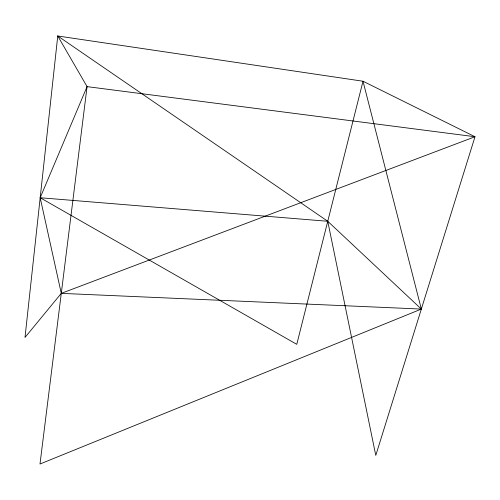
<?xml version="1.0" encoding="UTF-8"?>
<svg xmlns="http://www.w3.org/2000/svg" width="500" height="500" viewBox="0 0 500 500"><rect width="100%" height="100%" fill="white"/><g stroke="black" fill="none" stroke-linecap="round" stroke-linejoin="round"><path stroke-width="0.75" d="M57.756 35.987L25 337.456L61.281 293.363L475 136.738L375.781 455.4L327.75 221.281L57.756 35.987L363.006 81.231L475 136.738L87.075 86.631L57.756 35.987M87.075 86.631L39.994 464.012L421.344 309.069L363.006 81.231L296.775 344.331L40.181 197.738L87.075 86.631M421.344 309.069L61.281 293.363L40.181 197.738L327.75 221.281L421.344 309.069"/></g></svg>
